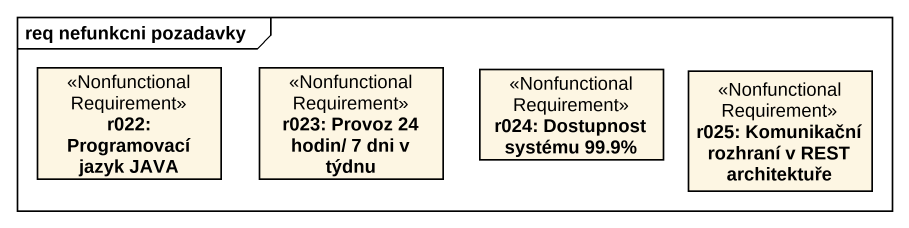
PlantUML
@startuml
mainframe req nefunkcni pozadavky
hide circle
hide empty members
class "r022: Programovací jazyk JAVA" as r022_Programovací_jazyk_JAVA <<NonfunctionalRequirement>>
class "r023: Provoz 24 hodin/ 7 dni v týdnu" as r023_Provoz_24_hodin_7_dni <<NonfunctionalRequirement>>
class "r024: Dostupnost systému 99.9%" as r024_Dostupnost_systému_99_9 <<NonfunctionalRequirement>>
class "r025: Komunikační rozhraní v REST architektuře" as r025_Komunikační_rozhraní_v <<NonfunctionalRequirement>>
@enduml
